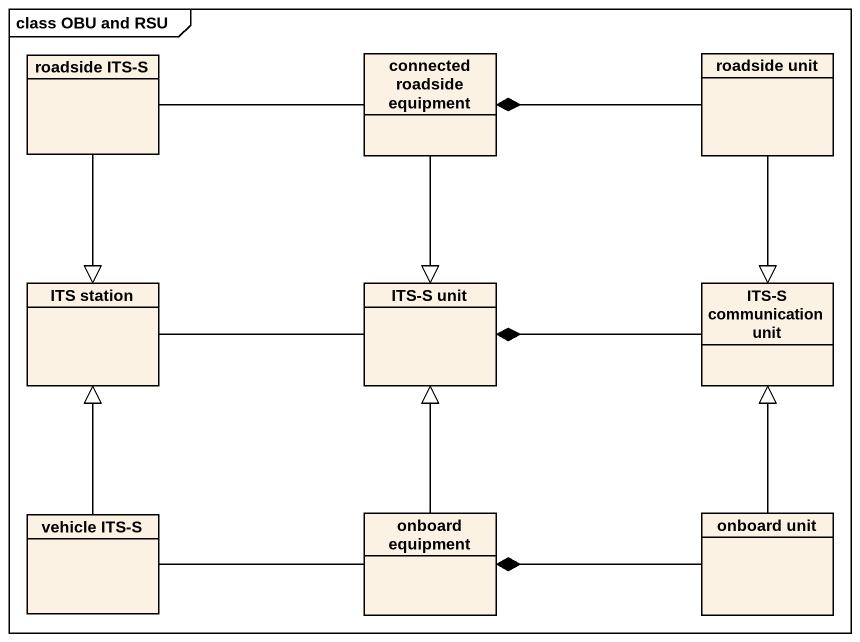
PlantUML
@startuml
mainframe class OBU and RSU
hide circle
hide empty members
class "roadside ITS-S" as roadside_ITS_S
class "connected roadside equipment" as connected_roadside_equipment
class "roadside unit" as roadside_unit
class "ITS station" as ITS_station
class "ITS-S unit" as ITS_S_unit
class "ITS-S communication unit" as ITS_S_communication_unit
class "vehicle ITS-S" as vehicle_ITS_S
class "onboard equipment" as onboard_equipment
class "onboard unit" as onboard_unit
roadside_ITS_S -right- connected_roadside_equipment
roadside_ITS_S --|> ITS_station
connected_roadside_equipment --|> ITS_S_unit
roadside_unit -left-* connected_roadside_equipment
roadside_unit --|> ITS_S_communication_unit
ITS_station -right- ITS_S_unit
ITS_S_communication_unit -left-* ITS_S_unit
vehicle_ITS_S -up-|> ITS_station
onboard_equipment -up-|> ITS_S_unit
onboard_equipment -left- vehicle_ITS_S
onboard_unit -up-|> ITS_S_communication_unit
onboard_unit -left-* onboard_equipment
@enduml
